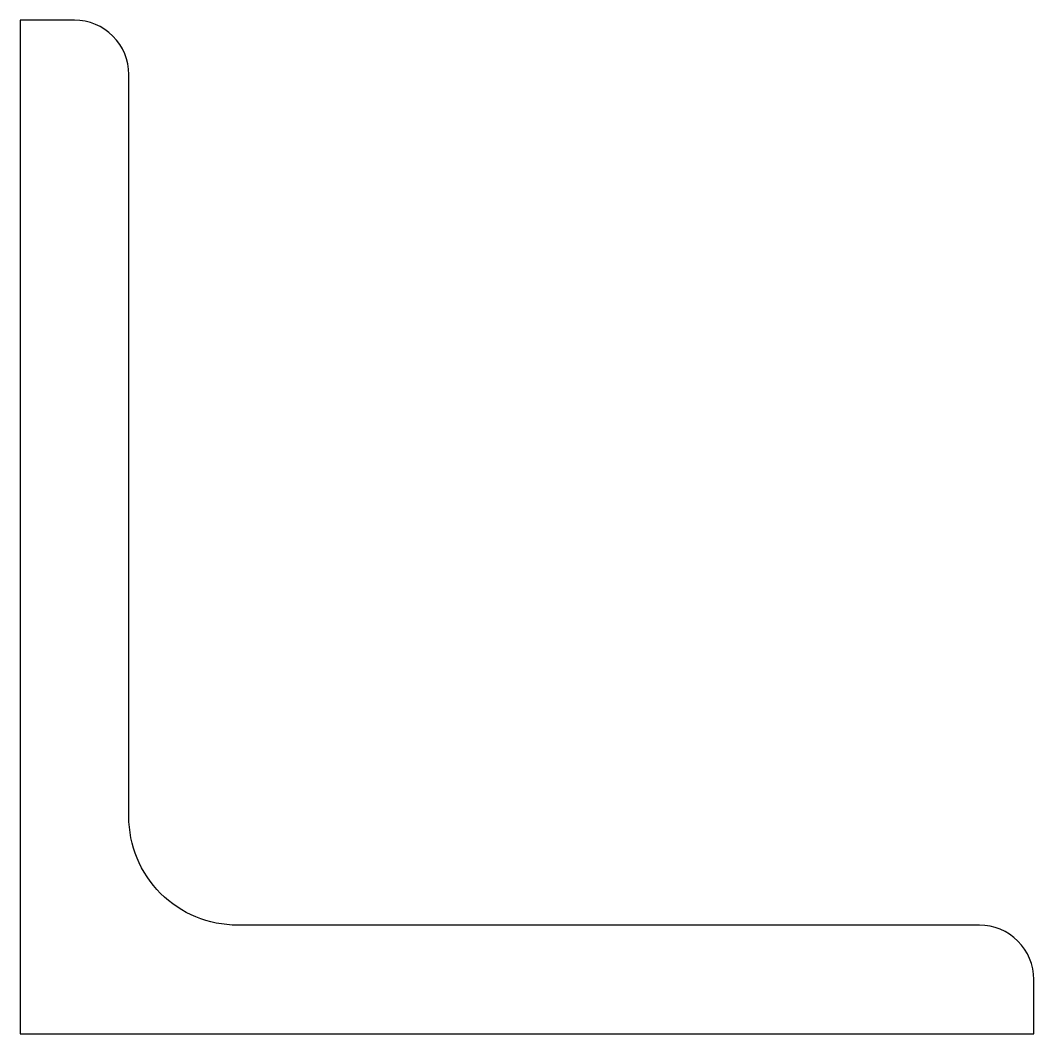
# Model space of a CAD drawing. Header units: inches. Extents: x -1.75 to 1.75, y -1.75 to 1.75.
import ezdxf

# ---------------------------------------------------------------- set-up
doc = ezdxf.new("R2010")
doc.units = ezdxf.units.IN
doc.layers.add('steel', color=7, linetype='Continuous')

msp = doc.modelspace()

# ---------------------------------------------------------------- linework, layer by layer
at = {"layer": 'steel'}
msp.add_lwpolyline([(-1.75, -1.75), (1.75, -1.75), (1.75, -1.5625, 0.414214), (1.5625, -1.375), (-1, -1.375, -0.414214), (-1.375, -1), (-1.375, 1.5625, 0.414214), (-1.5625, 1.75), (-1.75, 1.75), (-1.75, -1.75)], format="xyb", dxfattribs=at)

doc.saveas('drawing.dxf')
